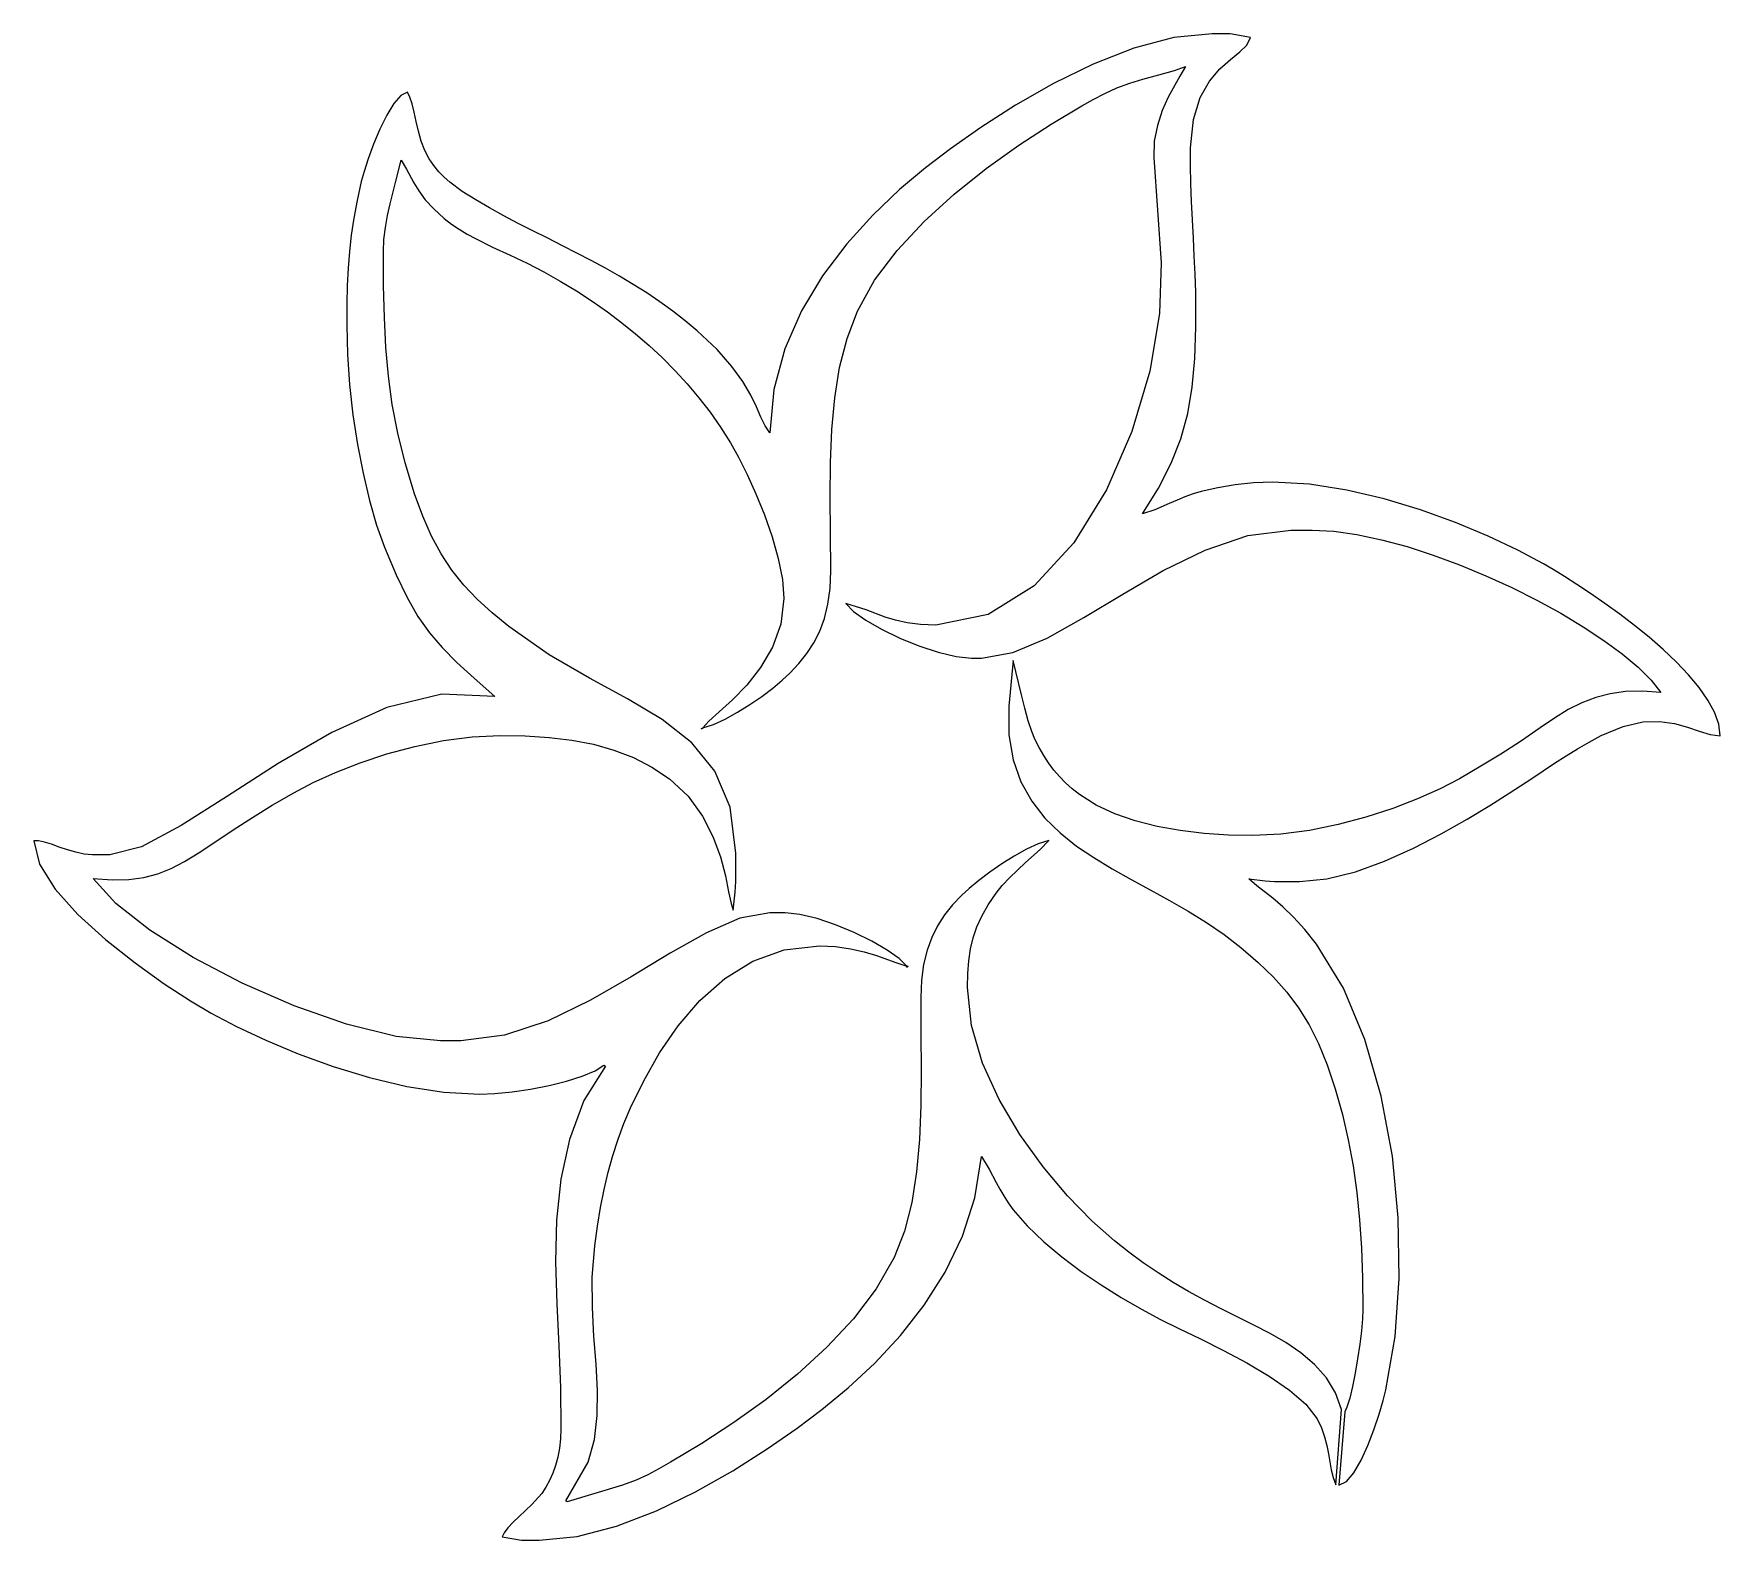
# Model space of a CAD drawing. Extents: x -25 to 25, y -22.4 to 22.2.
import ezdxf

# ---------------------------------------------------------------- set-up
doc = ezdxf.new("R2010")
doc.units = 0
doc.layers.add('LAYER_1', color=7, linetype='CONTINUOUS')

msp = doc.modelspace()

# ---------------------------------------------------------------- linework, layer by layer
at = {"layer": 'LAYER_1', "color": 242}
for points in [[(13.8678, -18.6056), (13.6935, -20.7827), (13.9142, -20.6731), (14.1351, -20.414), (14.3494, -20.0453), (14.5505, -19.6068), (14.7317, -19.1384), (14.8865, -18.68), (15.008, -18.2714), (15.0897, -17.9525), (15.3594, -16.3755), (15.4817, -14.6562), (15.4551, -12.8549), (15.2781, -11.0325), (14.949, -9.2495), (14.4662, -7.5665), (13.8281, -6.0442), (13.0332, -4.7432), (12.6871, -4.3122), (12.3483, -3.9439), (12.0267, -3.634), (11.7322, -3.3781), (11.2647, -3.0106), (11.0256, -2.8064), (11.5106, -2.8613), (11.7848, -2.8844), (12.055, -2.8873), (12.5282, -2.8816), (13.3345, -2.8047), (14.1831, -2.5947), (15.0486, -2.2824), (15.9056, -1.8987), (16.7288, -1.4744), (17.4927, -1.0405), (18.172, -0.6276), (18.7414, -0.2668), (19.4095, 0.1719), (20.0854, 0.6189), (20.4269, 0.8378), (20.7711, 1.0495), (21.1181, 1.2509), (21.4683, 1.4391), (22.1261, 1.7153), (22.7004, 1.8449), (23.2019, 1.8617), (23.6416, 1.7996), (24.0304, 1.6924), (24.3791, 1.5739), (24.6987, 1.478), (25, 1.4385), (24.9561, 1.7773), (24.8308, 2.1311), (24.6333, 2.4961), (24.373, 2.8684), (24.0594, 3.2442), (23.7017, 3.6199), (23.3093, 3.9916), (22.8916, 4.3554), (22.458, 4.7077), (22.0177, 5.0446), (21.5803, 5.3623), (21.1549, 5.6571), (20.751, 5.9251), (20.378, 6.1626), (20.0451, 6.3658), (19.7619, 6.5309), (18.9978, 6.9387), (18.1206, 7.3556), (17.1525, 7.7619), (16.1163, 8.1381), (15.0344, 8.4648), (13.9292, 8.7223), (12.8233, 8.8911), (11.7393, 8.9517), (11.163, 8.9311), (10.6222, 8.8736), (10.1081, 8.7858), (9.6124, 8.6744), (9.3713, 8.6046), (9.1308, 8.5184), (8.894, 8.422), (8.6638, 8.322), (8.2354, 8.1364), (7.87, 8.0125), (8.3453, 8.7793), (8.7203, 9.5154), (9.0054, 10.244), (9.2111, 10.9883), (9.3477, 11.7715), (9.4258, 12.6169), (9.4557, 13.5475), (9.4478, 14.5866), (9.4314, 15.1172), (9.4071, 15.653), (9.3784, 16.192), (9.349, 16.7324), (9.3225, 17.2722), (9.3027, 17.8096), (9.2932, 18.3425), (9.2976, 18.8691), (9.3866, 19.7102), (9.5843, 20.3572), (9.8554, 20.8453), (10.1643, 21.2098), (10.4756, 21.4862), (10.754, 21.7096), (10.9639, 21.9155), (11.07, 22.1392), (10.4728, 22.25), (9.9361, 22.25), (8.7999, 22.1352), (7.6134, 21.821), (6.4123, 21.3525), (5.2323, 20.7748), (4.1091, 20.1333), (3.0784, 19.4729), (2.1761, 18.839), (1.4377, 18.2766), (0.6667, 17.6286), (-0.1246, 16.8756), (-0.8983, 16.0222), (-1.6164, 15.0732), (-2.2411, 14.0334), (-2.7342, 12.9076), (-3.058, 11.7004), (-3.1743, 10.4167), (-3.3179, 10.6261), (-3.4424, 10.8815), (-3.5751, 11.1839), (-3.7438, 11.5347), (-3.9759, 11.9351), (-4.2992, 12.3863), (-4.7411, 12.8895), (-5.3292, 13.446), (-5.6843, 13.7424), (-6.0536, 14.0271), (-6.4355, 14.3009), (-6.8281, 14.5643), (-7.2297, 14.8178), (-7.6387, 15.0621), (-8.0533, 15.2977), (-8.4717, 15.5251), (-8.8958, 15.7468), (-9.3275, 15.9664), (-9.7635, 16.1853), (-10.2006, 16.4049), (-10.6357, 16.6269), (-11.0655, 16.8527), (-11.487, 17.0837), (-11.8969, 17.3215), (-12.3025, 17.5766), (-12.6663, 17.8471), (-12.8329, 17.9963), (-12.9893, 18.159), (-13.1358, 18.3385), (-13.2725, 18.538), (-13.4043, 18.7905), (-13.5095, 19.0686), (-13.5941, 19.359), (-13.6641, 19.6482), (-13.7255, 19.9225), (-13.7843, 20.1686), (-13.8465, 20.3729), (-13.9181, 20.522), (-14.1147, 20.4219), (-14.323, 20.1787), (-14.5335, 19.8308), (-14.7368, 19.4169), (-14.9234, 18.9755), (-15.0838, 18.5452), (-15.2085, 18.1646), (-15.288, 17.8723), (-15.4117, 17.3015), (-15.5101, 16.7769), (-15.5859, 16.2809), (-15.6419, 15.7958), (-15.6807, 15.3038), (-15.7051, 14.7873), (-15.7177, 14.2285), (-15.7213, 13.6099), (-15.6995, 12.7438), (-15.6366, 11.853), (-15.5362, 10.9559), (-15.402, 10.0713), (-15.2376, 9.2177), (-15.0468, 8.4138), (-14.8332, 7.6783), (-14.6005, 7.0296), (-14.2532, 6.2074), (-13.9292, 5.5344), (-13.6079, 4.9743), (-13.2689, 4.4911), (-12.8917, 4.0485), (-12.4559, 3.6104), (-11.9408, 3.1406), (-11.3261, 2.603), (-12.8991, 2.674), (-14.5275, 2.2701), (-16.1627, 1.5348), (-17.7564, 0.6114), (-19.2601, -0.3564), (-20.6252, -1.2254), (-21.8034, -1.852), (-22.7461, -2.0927), (-23.272, -2.0927), (-23.5029, -2.0723), (-23.7478, -2.0191), (-23.9976, -1.945), (-24.2432, -1.862), (-24.4754, -1.782), (-24.685, -1.717), (-24.863, -1.6788), (-25, -1.6795), (-24.8293, -2.3723), (-24.3677, -3.1119), (-23.691, -3.8673), (-22.8753, -4.607), (-21.9962, -5.2999), (-21.1297, -5.9148), (-20.3517, -6.4204), (-19.7379, -6.7855), (-18.9887, -7.1819), (-18.1202, -7.5921), (-17.157, -7.9956), (-16.1235, -8.3717), (-15.0442, -8.7001), (-13.9437, -8.96), (-12.8464, -9.131), (-11.7769, -9.1926), (-11.327, -9.174), (-10.8148, -9.1212), (-10.2701, -9.0386), (-9.7225, -8.9303), (-9.2015, -8.8009), (-8.737, -8.6545), (-8.3584, -8.4957), (-8.0954, -8.3286), (-8.0516, -8.3599), (-8.695, -9.3819), (-9.115, -10.5296), (-9.371, -11.7144), (-9.4972, -12.9275), (-9.5275, -14.1602), (-9.4962, -15.4035), (-9.4372, -16.6488), (-9.3847, -17.8872), (-9.3727, -19.11), (-9.383, -19.4073), (-9.413, -19.6867), (-9.4616, -19.9488), (-9.5273, -20.1944), (-9.6089, -20.4242), (-9.7051, -20.6389), (-9.8147, -20.8392), (-9.9363, -21.0258), (-10.2301, -21.3519), (-10.609, -21.7081), (-10.7903, -21.8824), (-10.9447, -22.046), (-11.0563, -22.1929), (-11.109, -22.317), (-10.535, -22.4158), (-10.0113, -22.4158), (-8.8902, -22.304), (-7.7213, -21.9979), (-6.5391, -21.5414), (-5.3783, -20.9786), (-4.2732, -20.3533), (-3.2585, -19.7095), (-2.3687, -19.0912), (-1.6383, -18.5424), (-0.8517, -17.8935), (-0.0639, -17.1611), (0.6967, -16.3454), (1.4017, -15.447), (2.0228, -14.4661), (2.5317, -13.4033), (2.8999, -12.2589), (3.0992, -11.0333), (3.3296, -11.4116), (3.5346, -11.8042), (3.6406, -12.0044), (3.7558, -12.2066), (3.8855, -12.4102), (4.0348, -12.6146), (4.456, -13.0974), (4.9419, -13.5656), (5.4779, -14.0156), (6.0498, -14.4439), (6.6431, -14.8467), (7.2436, -15.2206), (7.8368, -15.5619), (8.4083, -15.867), (8.952, -16.1376), (9.5861, -16.4469), (10.2706, -16.7894), (10.9656, -17.1598), (11.6311, -17.5527), (12.2273, -17.9625), (12.7143, -18.384), (13.052, -18.8116), (13.1798, -19.081), (13.2705, -19.3444), (13.3343, -19.6014), (13.3812, -19.8513), (13.4212, -20.0938), (13.4646, -20.3283), (13.5213, -20.5542), (13.6015, -20.7712), (13.7753, -18.5424), (13.5952, -18.0397), (13.3223, -17.5966), (12.9742, -17.2064), (12.5681, -16.8622), (12.1215, -16.5572), (11.6518, -16.2845), (11.1764, -16.0374), (10.7126, -15.8089), (10.2025, -15.5544), (9.7118, -15.2985), (9.2381, -15.0378), (8.7791, -14.7689), (8.3324, -14.4884), (7.8958, -14.1928), (7.4668, -13.8788), (7.0432, -13.5429), (6.3705, -12.9421), (5.649, -12.2006), (4.9215, -11.3405), (4.2305, -10.3837), (3.6188, -9.3522), (3.129, -8.268), (2.8039, -7.153), (2.686, -6.0293), (2.6936, -5.6115), (2.7197, -5.2326), (2.769, -4.883), (2.8462, -4.5526), (2.956, -4.2318), (3.1032, -3.9106), (3.2925, -3.5793), (3.5286, -3.2281), (3.7094, -3.0033), (3.9258, -2.7735), (4.1622, -2.5454), (4.4027, -2.326), (4.8329, -1.9405), (5.0902, -1.6717), (4.7803, -1.7721), (4.4345, -1.9304), (4.0688, -2.1323), (3.6994, -2.3636), (3.3425, -2.6098), (3.0141, -2.8569), (2.7303, -3.0905), (2.5074, -3.2963), (2.2428, -3.579), (2.0058, -3.8763), (1.7985, -4.1947), (1.6236, -4.5406), (1.4834, -4.9205), (1.3802, -5.3408), (1.3164, -5.808), (1.2946, -6.3284), (1.2995, -7.415), (1.3049, -8.4828), (1.2957, -9.5235), (1.257, -10.5289), (1.1738, -11.4907), (1.0312, -12.4005), (0.814, -13.25), (0.5074, -14.0311), (-0.0247, -14.9574), (-0.6987, -15.8469), (-1.4861, -16.694), (-2.3581, -17.4931), (-3.2863, -18.2387), (-4.242, -18.9253), (-5.1966, -19.5475), (-6.1215, -20.0995), (-6.4712, -20.2986), (-6.7965, -20.4719), (-7.1403, -20.6289), (-7.5456, -20.7791), (-9.1849, -21.2811), (-9.2287, -21.2497), (-8.5667, -20.0961), (-8.3751, -19.4281), (-8.2923, -18.7214), (-8.2876, -17.9762), (-8.3306, -17.1927), (-8.3907, -16.3714), (-8.4373, -15.5126), (-8.4399, -14.6164), (-8.3679, -13.6833), (-8.2878, -13.1022), (-8.1958, -12.5469), (-8.0904, -12.0145), (-7.97, -11.5023), (-7.833, -11.0073), (-7.6779, -10.5267), (-7.503, -10.0579), (-7.3068, -9.5978), (-6.9144, -8.7932), (-6.4437, -7.9678), (-5.8899, -7.1611), (-5.2483, -6.4126), (-4.5142, -5.7617), (-3.6828, -5.248), (-2.7494, -4.9108), (-1.7093, -4.7896), (-1.2317, -4.8146), (-0.7868, -4.8805), (-0.3802, -4.9741), (-0.0174, -5.0821), (0.554, -5.2878), (0.8828, -5.3907), (0.6576, -5.1689), (0.2995, -4.9178), (-0.1572, -4.6557), (-0.6783, -4.4007), (-1.2297, -4.1707), (-1.7772, -3.9841), (-2.2865, -3.8588), (-2.7235, -3.813), (-3.1743, -3.813), (-4.0644, -3.976), (-5.0561, -4.4058), (-6.1349, -5.0135), (-7.2868, -5.7101), (-8.4975, -6.4066), (-9.7528, -7.0143), (-11.0385, -7.4441), (-12.3404, -7.6071), (-12.9414, -7.6071), (-14.2535, -7.4765), (-15.7281, -7.1163), (-17.2804, -6.5742), (-18.8253, -5.8976), (-20.2781, -5.1342), (-21.5538, -4.3316), (-22.5675, -3.5372), (-23.2344, -2.7987), (-22.6766, -2.8387), (-22.1815, -2.8269), (-21.7341, -2.765), (-21.3194, -2.6546), (-20.9224, -2.4975), (-20.5281, -2.2952), (-20.1217, -2.0495), (-19.6881, -1.762), (-19.0867, -1.3576), (-18.5153, -0.987), (-17.9312, -0.6261), (-17.2922, -0.251), (-16.7186, 0.0512), (-16.0547, 0.3511), (-15.3185, 0.6369), (-14.5276, 0.8971), (-13.7001, 1.1198), (-12.8537, 1.2934), (-12.0063, 1.4061), (-11.1758, 1.4463), (-10.4304, 1.4327), (-9.7215, 1.3881), (-9.0475, 1.3071), (-8.4071, 1.184), (-7.7988, 1.0132), (-7.2211, 0.7892), (-6.6725, 0.5065), (-6.1517, 0.1594), (-5.5948, -0.3593), (-5.172, -0.9429), (-4.8621, -1.5545), (-4.6439, -2.1571), (-4.4962, -2.7137), (-4.3977, -3.1873), (-4.3273, -3.541), (-4.2637, -3.7378), (-4.2064, -3.2009), (-4.1836, -2.8881), (-4.1821, -2.5775), (-4.1886, -2.0473), (-4.3574, -0.6799), (-4.8074, 0.3862), (-5.494, 1.2264), (-6.3728, 1.9159), (-7.3991, 2.53), (-8.5283, 3.1439), (-9.716, 3.833), (-10.9174, 4.6724), (-11.4118, 5.0794), (-11.8536, 5.4857), (-12.2483, 5.9038), (-12.6014, 6.3462), (-12.9183, 6.8253), (-13.2046, 7.3535), (-13.4656, 7.9433), (-13.707, 8.6071), (-13.9886, 9.5306), (-14.2069, 10.4061), (-14.3698, 11.254), (-14.4854, 12.0948), (-14.5614, 12.949), (-14.6058, 13.837), (-14.6267, 14.7794), (-14.6319, 15.7965), (-14.6168, 16.15), (-14.5754, 16.5047), (-14.5137, 16.8579), (-14.4375, 17.2066), (-14.2652, 17.8797), (-14.106, 18.5012), (-13.9465, 18.2338), (-13.7354, 17.8293), (-13.5847, 17.5883), (-13.3904, 17.3284), (-13.1422, 17.0546), (-12.8298, 16.7721), (-12.6143, 16.6072), (-12.387, 16.4538), (-12.1497, 16.3103), (-11.904, 16.1752), (-11.3946, 15.9235), (-10.8731, 15.6859), (-10.3743, 15.4502), (-9.8783, 15.1931), (-9.3886, 14.9174), (-8.9086, 14.6259), (-8.4418, 14.3211), (-7.9918, 14.0059), (-7.562, 13.6829), (-7.156, 13.3549), (-6.752, 13.0041), (-6.3616, 12.6396), (-5.9854, 12.2605), (-5.6244, 11.866), (-5.2791, 11.4553), (-4.9504, 11.0275), (-4.639, 10.5818), (-4.3456, 10.1173), (-4.1096, 9.6978), (-3.8514, 9.1866), (-3.5873, 8.6071), (-3.3341, 7.9827), (-3.1083, 7.3368), (-2.9265, 6.6927), (-2.8052, 6.0738), (-2.7611, 5.5034), (-2.8533, 4.7428), (-3.0987, 4.0614), (-3.4505, 3.4599), (-3.8618, 2.939), (-4.2857, 2.499), (-4.6755, 2.1408), (-4.9843, 1.8648), (-5.1653, 1.6717), (-4.8487, 1.7732), (-4.5009, 1.9308), (-4.1366, 2.131), (-3.7706, 2.3601), (-3.4175, 2.6047), (-3.092, 2.8513), (-2.8088, 3.0864), (-2.5825, 3.2963), (-2.3166, 3.5796), (-2.0785, 3.8761), (-1.8706, 4.193), (-1.6954, 4.5372), (-1.5553, 4.9158), (-1.4527, 5.3359), (-1.3901, 5.8044), (-1.3699, 6.3285), (-1.3779, 7.442), (-1.3849, 8.5113), (-1.3761, 9.5371), (-1.3369, 10.5198), (-1.2524, 11.4599), (-1.108, 12.3578), (-0.8889, 13.214), (-0.5805, 14.0291), (-0.0728, 14.9404), (0.5979, 15.8276), (1.3962, 16.6813), (2.287, 17.4919), (3.235, 18.2499), (4.205, 18.9457), (5.1618, 19.57), (6.0703, 20.1131), (6.4118, 20.3044), (6.7563, 20.4828), (7.1149, 20.6452), (7.4987, 20.7884), (7.8768, 20.8994), (8.3593, 21.031), (8.8237, 21.1645), (9.1473, 21.2811), (8.9736, 20.9892), (8.631, 20.3719), (8.4565, 19.9737), (8.3118, 19.533), (8.221, 19.0629), (8.2081, 18.5763), (8.4205, 15.4601), (8.3795, 13.9541), (8.0883, 12.2467), (7.5588, 10.4617), (6.8026, 8.7234), (5.8315, 7.1554), (4.6573, 5.882), (3.2919, 5.027), (1.7468, 4.7145), (1.2868, 4.7335), (0.8931, 4.7855), (0.5507, 4.8626), (0.2445, 4.957), (-0.3198, 5.167), (-0.9204, 5.3531), (-0.6971, 5.1223), (-0.3333, 4.8635), (0.1352, 4.5949), (0.6728, 4.3346), (1.2436, 4.1006), (1.812, 3.9111), (2.3423, 3.7841), (2.7987, 3.7378), (3.0992, 3.7378), (4.0276, 3.9008), (5.043, 4.3306), (6.133, 4.9383), (7.2851, 5.6349), (8.4868, 6.3315), (9.7257, 6.9392), (10.9893, 7.369), (12.2652, 7.532), (12.9039, 7.532), (13.5418, 7.4986), (14.2297, 7.4022), (14.9569, 7.2488), (15.7131, 7.0441), (16.4877, 6.7941), (17.2703, 6.5045), (18.0505, 6.1813), (18.8177, 5.8303), (19.5616, 5.4574), (20.2716, 5.0683), (20.9372, 4.669), (21.5481, 4.2653), (22.0937, 3.863), (22.5636, 3.4681), (22.9473, 3.0863), (23.2344, 2.7235), (22.6895, 2.7613), (22.194, 2.7477), (21.7372, 2.6842), (21.3086, 2.5723), (20.8976, 2.4137), (20.4936, 2.2099), (20.086, 1.9625), (19.6643, 1.6731), (19.0766, 1.266), (18.4972, 0.8916), (17.9025, 0.5302), (17.2686, 0.162), (16.6942, -0.1392), (16.0287, -0.4373), (15.2903, -0.7209), (14.4971, -0.9786), (13.6672, -1.1989), (12.8187, -1.3705), (11.9697, -1.4818), (11.1383, -1.5214), (10.4164, -1.5061), (9.697, -1.4582), (8.9902, -1.3745), (8.3063, -1.2519), (7.6553, -1.0872), (7.0474, -0.8774), (6.4928, -0.6192), (6.0015, -0.3096), (5.7873, -0.1407), (5.5908, 0.0368), (5.4101, 0.2236), (5.2433, 0.4209), (5.0885, 0.6295), (4.9437, 0.8504), (4.807, 1.0846), (4.6764, 1.3331), (4.5859, 1.5596), (4.4861, 1.8796), (4.383, 2.2557), (4.2831, 2.6502), (4.1173, 3.3446), (4.0383, 3.6627), (3.9097, 2.3116), (3.9111, 1.4682), (4.0355, 0.7238), (4.2661, 0.0692), (4.5863, -0.5046), (4.9792, -1.0068), (5.4283, -1.4465), (5.9166, -1.8329), (6.4276, -2.175), (6.9764, -2.5047), (7.537, -2.8223), (8.1031, -3.1343), (8.6681, -3.4472), (9.2255, -3.7677), (9.7688, -4.1023), (10.2916, -4.4576), (10.7872, -4.8402), (11.3001, -5.284), (11.7515, -5.719), (12.1487, -6.1611), (12.4993, -6.626), (12.8107, -7.1297), (13.0902, -7.6879), (13.3454, -8.3164), (13.5836, -9.031), (13.7961, -9.7892), (13.9725, -10.5486), (14.1151, -11.3172), (14.2264, -12.1027), (14.3088, -12.913), (14.3647, -13.756), (14.3964, -14.6394), (14.4065, -15.5711), (14.3948, -15.8485), (14.3622, -16.2021), (14.3122, -16.6058), (14.2487, -17.0337), (14.1753, -17.4596), (14.0957, -17.8575), (14.0135, -18.2013), (13.9324, -18.465), (13.8678, -18.6056)], [(-5.2091, 1.6404), (-5.159, 1.6654), (-5.2091, 1.6404)], [(5.1277, -1.6717), (5.1277, -1.6717)], [(0.8765, -5.422), (0.9266, -5.397), (0.8765, -5.422)]]:
    msp.add_lwpolyline(points, close=True, dxfattribs=at)

doc.saveas('drawing.dxf')
